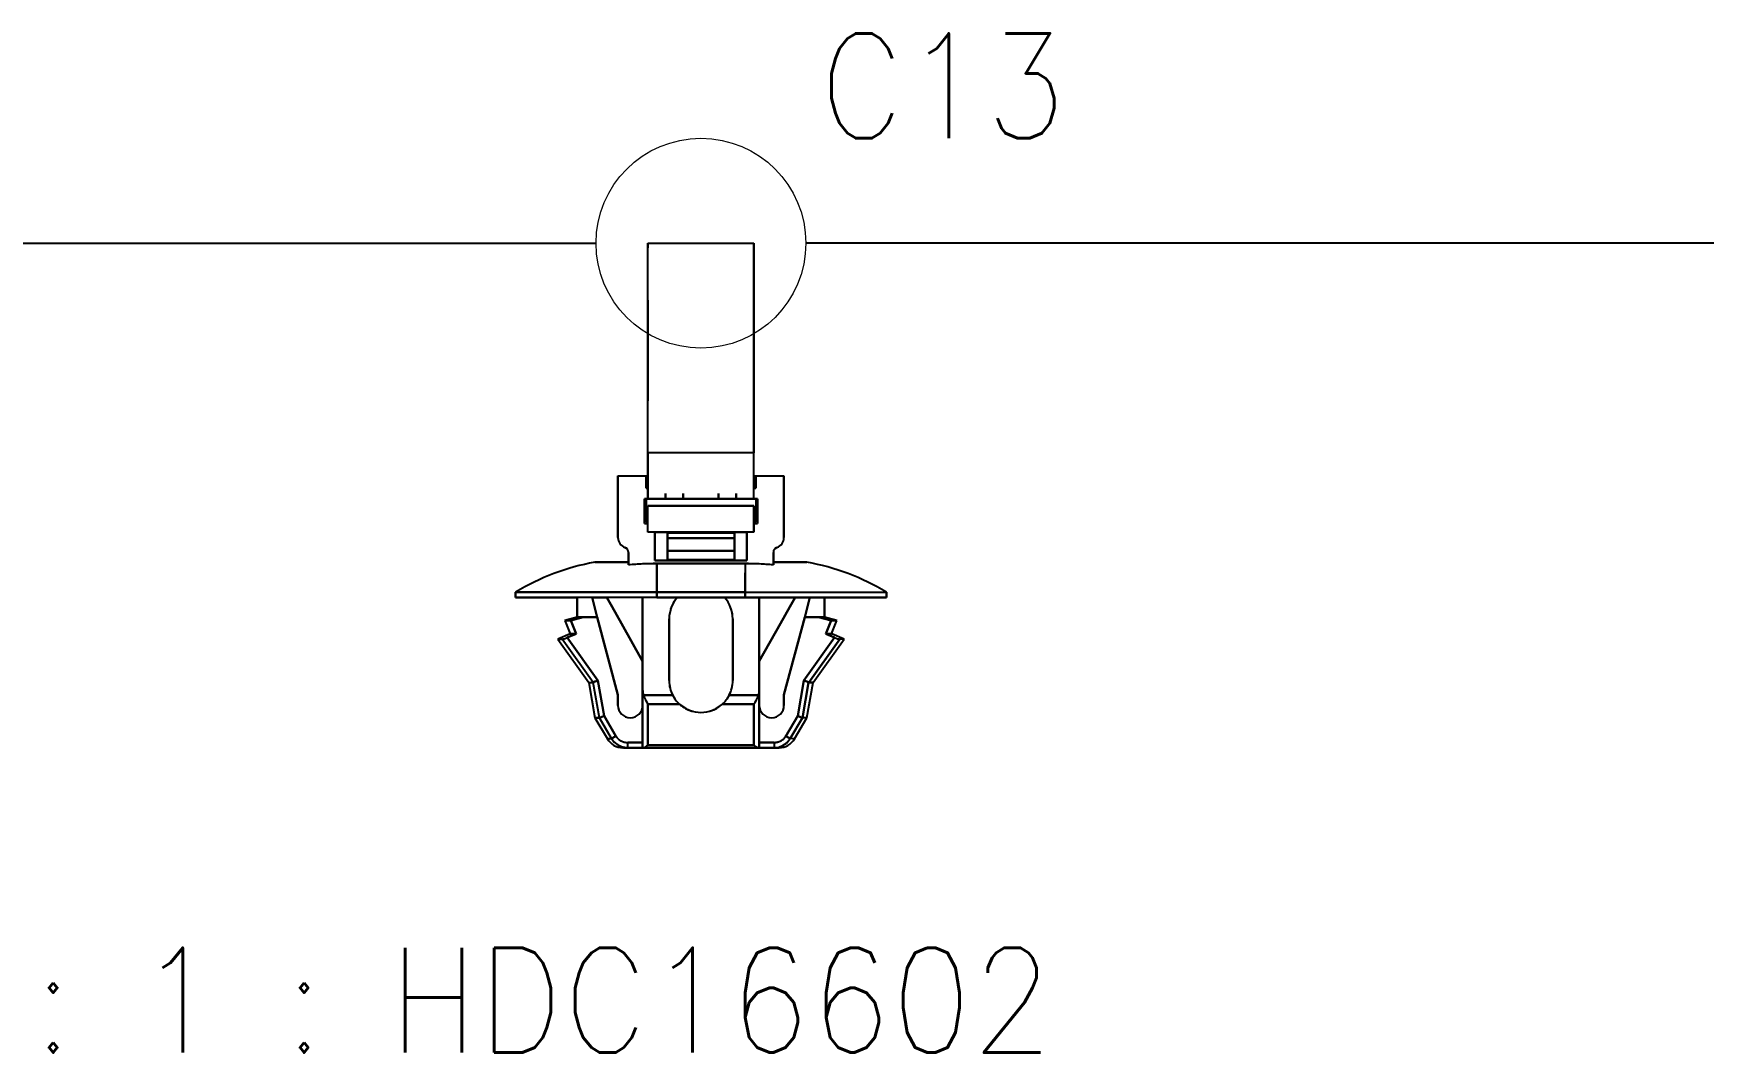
# Model space of a CAD drawing. Header units: inches. Extents: x 47316 to 59086, y 3141 to 11743.
# Drawn here: x 51607.62 to 51647.42, y 3653.93 to 3678.22 of the extents above; entities that cross this region are included whole.
import ezdxf

# ---------------------------------------------------------------- set-up
doc = ezdxf.new("R2010")
doc.units = ezdxf.units.IN
doc.header["$MEASUREMENT"] = 0
doc.styles.get("Standard").update_dxf_attribs({"font": ''})
doc.styles.get('Standard').set_extended_font_data('SimSun')
doc.linetypes.add('_VH_FELT_TAPE', pattern='A,0.4,-0.7,["FELT",Standard,S=0.3,R=0,X=-0.5,Y=-0.15],-0.7', length=1.8)

msp = doc.modelspace()

# ---------------------------------------------------------------- linework, layer by layer
at = {"color": 0, "linetype": '_VH_FELT_TAPE', "lineweight": -3, "ltscale": 5}
msp.add_line((51566.014, 3673.222), (51621.025, 3673.222), dxfattribs=at)
at = {"color": 7, "ltscale": 0.378893}
msp.add_line((51622.262, 3668.222), (51622.262, 3673.222), dxfattribs=at)
at = {"color": 7, "ltscale": 0.15}
for p, q in [((51622.262, 3673.222), (51624.788, 3673.222)), ((51624.788, 3668.222), (51622.262, 3668.222)), ((51624.788, 3668.222), (51622.262, 3668.222)), ((51622.262, 3666.963), (51624.788, 3666.963)), ((51624.788, 3666.963), (51622.262, 3666.963)), ((51624.788, 3666.332), (51622.262, 3666.332)), ((51624.788, 3666.332), (51622.262, 3666.332)), ((51622.262, 3661.259), (51624.788, 3661.259)), ((51624.788, 3661.259), (51622.262, 3661.259))]:
    msp.add_line(p, q, dxfattribs=at)
at = {"color": 7, "ltscale": 0.0272}
msp.add_line((51622.262, 3673.109), (51622.262, 3673.222), dxfattribs=at)
at = {"color": 7, "ltscale": 0.37888}
msp.add_line((51622.262, 3668.222), (51622.262, 3673.222), dxfattribs=at)
at = {"color": 7, "ltscale": 0.027199}
msp.add_line((51622.262, 3673.222), (51622.262, 3673.109), dxfattribs=at)
at = {"color": 7, "ltscale": 0.378897}
msp.add_line((51624.788, 3673.222), (51624.788, 3668.222), dxfattribs=at)
at = {"color": 7, "ltscale": 0.215019}
msp.add_line((51624.788, 3669.786), (51624.788, 3673.222), dxfattribs=at)
at = {"color": 7, "ltscale": 0.315749}
msp.add_line((51624.788, 3673.222), (51624.788, 3668.654), dxfattribs=at)
at = {"color": 7, "ltscale": 0.378905}
msp.add_line((51624.788, 3668.222), (51624.788, 3673.222), dxfattribs=at)
at = {"color": 7, "ltscale": 0.315758}
msp.add_line((51624.788, 3673.222), (51624.788, 3668.654), dxfattribs=at)
at = {"color": 7, "ltscale": 0.179182}
msp.add_line((51624.788, 3669.957), (51624.788, 3672.975), dxfattribs=at)
at = {"color": 7, "ltscale": 0.142593}
msp.add_line((51622.262, 3669.461), (51622.262, 3671.863), dxfattribs=at)
at = {"color": 7, "ltscale": 0.142589}
msp.add_line((51622.262, 3671.863), (51622.262, 3669.462), dxfattribs=at)
at = {"color": 7, "ltscale": 0.026669}
for p, q in [((51624.788, 3669.957), (51624.788, 3669.508)), ((51624.788, 3669.508), (51624.788, 3669.957)), ((51624.788, 3669.786), (51624.788, 3669.337))]:
    msp.add_line(p, q, dxfattribs=at)
at = {"color": 7, "ltscale": 0.108633}
msp.add_line((51624.788, 3667.679), (51624.788, 3669.508), dxfattribs=at)
at = {"color": 7, "ltscale": 0.076392}
msp.add_line((51624.788, 3668.222), (51624.788, 3669.508), dxfattribs=at)
at = {"color": 7, "ltscale": 0.098454}
msp.add_line((51624.788, 3667.679), (51624.788, 3669.337), dxfattribs=at)
at = {"color": 7, "ltscale": 0.057913}
msp.add_line((51624.788, 3667.679), (51624.788, 3668.654), dxfattribs=at)
at = {"color": 7, "ltscale": 0.0644}
for p, q in [((51622.262, 3668.222), (51622.262, 3667.138)), ((51622.262, 3667.138), (51622.262, 3668.222)), ((51624.788, 3667.138), (51624.788, 3668.222)), ((51624.788, 3667.138), (51624.788, 3668.222))]:
    msp.add_line(p, q, dxfattribs=at)
at = {"color": 7, "ltscale": 0.039999}
for p, q in [((51621.546, 3667.679), (51622.22, 3667.679)), ((51621.546, 3667.679), (51622.22, 3667.679)), ((51624.83, 3667.679), (51625.504, 3667.679)), ((51624.83, 3667.679), (51625.504, 3667.679))]:
    msp.add_line(p, q, dxfattribs=at)
at = {"color": 7, "ltscale": 0.022501}
for p, q in [((51621.546, 3667.679), (51621.546, 3667.3)), ((51621.546, 3667.3), (51621.546, 3667.679)), ((51625.504, 3667.679), (51625.504, 3667.3)), ((51625.504, 3667.679), (51625.504, 3667.3))]:
    msp.add_line(p, q, dxfattribs=at)
at = {"color": 7, "ltscale": 0.0175}
for p, q in [((51622.22, 3667.679), (51622.22, 3667.384)), ((51622.22, 3667.384), (51622.22, 3667.679)), ((51624.83, 3667.679), (51624.83, 3667.384)), ((51624.83, 3667.679), (51624.83, 3667.384)), ((51624.83, 3667.384), (51624.83, 3667.679))]:
    msp.add_line(p, q, dxfattribs=at)
at = {"color": 7, "ltscale": 0.002499}
for p, q in [((51622.22, 3667.679), (51622.262, 3667.679)), ((51624.788, 3667.679), (51624.83, 3667.679)), ((51622.178, 3667.132), (51622.22, 3667.132)), ((51622.22, 3667.132), (51622.178, 3667.132)), ((51622.22, 3667.132), (51622.178, 3667.132)), ((51622.262, 3667.384), (51622.22, 3667.384)), ((51622.22, 3667.384), (51622.262, 3667.384)), ((51624.83, 3667.384), (51624.788, 3667.384)), ((51624.788, 3667.384), (51624.83, 3667.384)), ((51624.872, 3667.132), (51624.83, 3667.132)), ((51624.872, 3667.132), (51624.83, 3667.132)), ((51622.262, 3666.584), (51622.22, 3666.584)), ((51622.22, 3666.584), (51622.262, 3666.584)), ((51622.262, 3666.584), (51622.22, 3666.584)), ((51624.83, 3666.584), (51624.788, 3666.584)), ((51624.788, 3666.584), (51624.83, 3666.584)), ((51624.83, 3666.584), (51624.788, 3666.584))]:
    msp.add_line(p, q, dxfattribs=at)
at = {"color": 7, "ltscale": 2.6e-05}
for p, q in [((51622.22, 3667.679), (51622.22, 3667.679)), ((51624.83, 3667.679), (51624.83, 3667.679))]:
    msp.add_line(p, q, dxfattribs=at)
at = {"color": 7, "ltscale": 0.025}
for p, q in [((51625.504, 3667.258), (51625.504, 3667.679)), ((51622.683, 3667.138), (51623.104, 3667.138)), ((51622.683, 3667.138), (51623.104, 3667.138)), ((51623.946, 3667.138), (51624.367, 3667.138)), ((51623.946, 3667.138), (51624.367, 3667.138)), ((51623.946, 3667.132), (51624.367, 3667.132))]:
    msp.add_line(p, q, dxfattribs=at)
at = {"color": 7, "ltscale": 0.064999}
for p, q in [((51621.546, 3667.3), (51621.546, 3666.206)), ((51621.546, 3666.206), (51621.546, 3667.3)), ((51625.504, 3667.3), (51625.504, 3666.206)), ((51625.504, 3667.3), (51625.504, 3666.206))]:
    msp.add_line(p, q, dxfattribs=at)
at = {"color": 7, "ltscale": 0.035001}
for p, q in [((51622.178, 3666.542), (51622.178, 3667.132)), ((51622.178, 3666.542), (51622.178, 3667.132)), ((51622.178, 3667.132), (51622.178, 3666.542)), ((51624.872, 3667.132), (51624.872, 3666.542)), ((51624.872, 3666.542), (51624.872, 3667.132)), ((51624.578, 3664.774), (51624.578, 3665.364)), ((51624.578, 3664.774), (51624.578, 3665.364))]:
    msp.add_line(p, q, dxfattribs=at)
at = {"color": 7, "ltscale": 0.032501}
for p, q in [((51622.22, 3667.132), (51622.22, 3666.584)), ((51622.22, 3666.584), (51622.22, 3667.132)), ((51624.83, 3667.132), (51624.83, 3666.584)), ((51624.83, 3667.132), (51624.83, 3666.584))]:
    msp.add_line(p, q, dxfattribs=at)
at = {"color": 7, "ltscale": 0.154999}
for p, q in [((51624.83, 3667.132), (51622.22, 3667.132)), ((51622.22, 3667.132), (51624.83, 3667.132))]:
    msp.add_line(p, q, dxfattribs=at)
at = {"color": 7, "ltscale": 0.0075}
for p, q in [((51622.683, 3667.258), (51622.683, 3667.132)), ((51622.683, 3667.132), (51622.683, 3667.258)), ((51623.104, 3667.132), (51623.104, 3667.258)), ((51623.104, 3667.258), (51623.104, 3667.132)), ((51623.946, 3667.258), (51623.946, 3667.132)), ((51623.946, 3667.132), (51623.946, 3667.258)), ((51624.367, 3667.132), (51624.367, 3667.258)), ((51624.367, 3667.258), (51624.367, 3667.132)), ((51619.105, 3664.9), (51619.105, 3664.774)), ((51619.105, 3664.774), (51619.105, 3664.9)), ((51622.473, 3664.774), (51622.473, 3664.9)), ((51622.473, 3664.9), (51622.473, 3664.774)), ((51624.578, 3664.9), (51624.578, 3664.774)), ((51624.578, 3664.774), (51624.578, 3664.9)), ((51627.945, 3664.9), (51627.945, 3664.774)), ((51627.945, 3664.774), (51627.945, 3664.9)), ((51621.783, 3661.196), (51621.783, 3661.322)), ((51621.783, 3661.196), (51621.783, 3661.322)), ((51624.914, 3661.196), (51624.914, 3661.322)), ((51625.267, 3661.322), (51625.267, 3661.196)), ((51625.267, 3661.322), (51625.267, 3661.196))]:
    msp.add_line(p, q, dxfattribs=at)
at = {"color": 7, "ltscale": 0.000368}
msp.add_line((51622.683, 3667.138), (51622.683, 3667.132), dxfattribs=at)
at = {"color": 7, "ltscale": 0.023056}
msp.add_line((51622.716, 3667.132), (51623.104, 3667.132), dxfattribs=at)
at = {"color": 7, "ltscale": 0.000322}
msp.add_line((51623.946, 3667.132), (51623.946, 3667.137), dxfattribs=at)
at = {"color": 7, "ltscale": 0.021939}
msp.add_line((51624.83, 3667.132), (51624.83, 3666.762), dxfattribs=at)
at = {"color": 7, "ltscale": 0.000629}
msp.add_line((51624.862, 3667.132), (51624.872, 3667.132), dxfattribs=at)
at = {"color": 7, "ltscale": 0.0625}
msp.add_line((51625.504, 3666.206), (51625.504, 3667.258), dxfattribs=at)
at = {"color": 7, "ltscale": 0.0375}
for p, q in [((51622.262, 3666.332), (51622.262, 3666.963)), ((51622.262, 3666.332), (51622.262, 3666.963)), ((51624.788, 3666.963), (51624.788, 3666.332)), ((51624.788, 3666.332), (51624.788, 3666.963))]:
    msp.add_line(p, q, dxfattribs=at)
at = {"color": 7, "ltscale": 0.010562}
msp.add_line((51624.83, 3666.584), (51624.83, 3666.762), dxfattribs=at)
at = {"color": 7, "ltscale": 0.004999}
for p, q in [((51622.262, 3666.542), (51622.178, 3666.542)), ((51622.178, 3666.542), (51622.262, 3666.542)), ((51624.872, 3666.542), (51624.788, 3666.542)), ((51624.788, 3666.542), (51624.872, 3666.542))]:
    msp.add_line(p, q, dxfattribs=at)
at = {"color": 7, "ltscale": 0.040002}
for p, q in [((51622.43, 3665.658), (51622.43, 3666.332)), ((51622.43, 3665.658), (51622.43, 3666.332)), ((51622.43, 3666.332), (51622.43, 3665.658)), ((51624.62, 3666.332), (51624.62, 3665.658)), ((51624.62, 3665.658), (51624.62, 3666.332))]:
    msp.add_line(p, q, dxfattribs=at)
at = {"color": 7, "ltscale": 0.017502}
for p, q in [((51622.43, 3666.332), (51622.725, 3666.332)), ((51624.325, 3666.332), (51624.62, 3666.332))]:
    msp.add_line(p, q, dxfattribs=at)
at = {"color": 7, "ltscale": 0.00087}
for p, q in [((51622.725, 3666.317), (51622.725, 3666.332)), ((51622.725, 3666.332), (51622.725, 3666.317)), ((51624.325, 3666.317), (51624.325, 3666.332)), ((51624.325, 3666.332), (51624.325, 3666.317))]:
    msp.add_line(p, q, dxfattribs=at)
at = {"color": 7, "ltscale": 0.095001}
for p, q in [((51624.325, 3666.317), (51622.725, 3666.317)), ((51622.725, 3666.317), (51624.325, 3666.317)), ((51624.325, 3666.192), (51622.725, 3666.192)), ((51622.725, 3666.192), (51624.325, 3666.192)), ((51622.725, 3665.891), (51624.325, 3665.891)), ((51624.325, 3665.891), (51622.725, 3665.891)), ((51622.725, 3665.683), (51624.325, 3665.683))]:
    msp.add_line(p, q, dxfattribs=at)
at = {"color": 7, "ltscale": 0.007443}
for p, q in [((51622.725, 3666.192), (51622.725, 3666.317)), ((51622.725, 3666.317), (51622.725, 3666.192)), ((51624.325, 3666.192), (51624.325, 3666.317)), ((51624.325, 3666.317), (51624.325, 3666.192))]:
    msp.add_line(p, q, dxfattribs=at)
at = {"color": 7, "ltscale": 0.023952}
msp.add_line((51624.325, 3665.929), (51624.325, 3666.332), dxfattribs=at)
at = {"color": 7, "ltscale": 0.002502}
msp.add_line((51624.788, 3666.542), (51624.788, 3666.584), dxfattribs=at)
at = {"color": 7, "ltscale": 0.017476}
for p, q in [((51621.799, 3665.848), (51621.799, 3665.554)), ((51625.251, 3665.848), (51625.251, 3665.554))]:
    msp.add_line(p, q, dxfattribs=at)
at = {"color": 7, "ltscale": 0.017471}
for p, q in [((51621.799, 3665.554), (51621.799, 3665.848)), ((51625.251, 3665.554), (51625.251, 3665.848))]:
    msp.add_line(p, q, dxfattribs=at)
at = {"color": 7, "ltscale": 0.017839}
for p, q in [((51622.725, 3665.891), (51622.725, 3666.192)), ((51622.725, 3666.192), (51622.725, 3665.891)), ((51624.325, 3665.891), (51624.325, 3666.192)), ((51624.325, 3666.192), (51624.325, 3665.891))]:
    msp.add_line(p, q, dxfattribs=at)
at = {"color": 7, "ltscale": 0.012407}
for p, q in [((51622.725, 3665.683), (51622.725, 3665.891)), ((51624.325, 3665.683), (51624.325, 3665.891))]:
    msp.add_line(p, q, dxfattribs=at)
at = {"color": 7, "ltscale": 0.013841}
for p, q in [((51622.725, 3665.891), (51622.725, 3665.658)), ((51624.325, 3665.658), (51624.325, 3665.891))]:
    msp.add_line(p, q, dxfattribs=at)
at = {"color": 7, "ltscale": 0.014789}
msp.add_line((51624.325, 3665.907), (51624.325, 3665.658), dxfattribs=at)
at = {"color": 7, "ltscale": 0.013786}
msp.add_line((51625.251, 3665.616), (51625.251, 3665.848), dxfattribs=at)
at = {"color": 7, "ltscale": 0.047501}
for p, q in [((51621.799, 3665.616), (51620.999, 3665.616)), ((51620.999, 3665.616), (51621.799, 3665.616)), ((51626.051, 3665.616), (51625.251, 3665.616)), ((51625.251, 3665.616), (51626.051, 3665.616))]:
    msp.add_line(p, q, dxfattribs=at)
at = {"color": 7, "ltscale": 0.00369}
for p, q in [((51621.799, 3665.616), (51621.799, 3665.554)), ((51625.251, 3665.554), (51625.251, 3665.616))]:
    msp.add_line(p, q, dxfattribs=at)
at = {"color": 7, "ltscale": 0.129999}
for p, q in [((51624.62, 3665.658), (51622.43, 3665.658)), ((51622.43, 3665.658), (51624.62, 3665.658))]:
    msp.add_line(p, q, dxfattribs=at)
at = {"color": 7, "ltscale": 0.040569}
for p, q in [((51622.473, 3664.9), (51622.473, 3665.584)), ((51624.578, 3665.584), (51624.578, 3664.9))]:
    msp.add_line(p, q, dxfattribs=at)
at = {"color": 7, "ltscale": 0.125}
for p, q in [((51622.473, 3665.584), (51624.578, 3665.584)), ((51624.578, 3665.584), (51622.473, 3665.584)), ((51622.473, 3664.9), (51624.578, 3664.9)), ((51624.578, 3664.9), (51622.473, 3664.9)), ((51622.473, 3664.774), (51624.578, 3664.774)), ((51624.578, 3664.774), (51622.473, 3664.774))]:
    msp.add_line(p, q, dxfattribs=at)
at = {"color": 7, "ltscale": 0.040567}
for p, q in [((51622.473, 3665.584), (51622.473, 3664.9)), ((51624.578, 3665.584), (51624.578, 3664.9))]:
    msp.add_line(p, q, dxfattribs=at)
at = {"color": 7, "ltscale": 0.001447}
msp.add_line((51622.725, 3665.683), (51622.725, 3665.658), dxfattribs=at)
at = {"color": 7, "ltscale": 0.02751}
msp.add_line((51622.473, 3664.9), (51622.473, 3665.364), dxfattribs=at)
msp.add_line((51622.473, 3664.9), (51622.473, 3665.364), dxfattribs=at)
at = {"color": 7, "ltscale": 0.2}
for p, q in [((51619.105, 3664.9), (51622.473, 3664.9)), ((51622.473, 3664.9), (51619.105, 3664.9)), ((51622.473, 3664.774), (51619.105, 3664.774)), ((51622.473, 3664.774), (51619.105, 3664.774)), ((51624.578, 3664.9), (51627.945, 3664.9)), ((51624.578, 3664.9), (51627.945, 3664.9)), ((51624.578, 3664.774), (51627.945, 3664.774)), ((51627.945, 3664.774), (51624.578, 3664.774))]:
    msp.add_line(p, q, dxfattribs=at)
at = {"color": 7, "ltscale": 0.087396}
for p, q in [((51619.105, 3664.774), (51620.576, 3664.774)), ((51619.105, 3664.774), (51620.576, 3664.774)), ((51627.945, 3664.774), (51626.474, 3664.774))]:
    msp.add_line(p, q, dxfattribs=at)
at = {"color": 7, "ltscale": 0.027499}
for p, q in [((51620.578, 3664.311), (51620.578, 3664.774)), ((51620.578, 3664.774), (51620.578, 3664.311)), ((51626.472, 3664.311), (51626.472, 3664.774)), ((51626.472, 3664.774), (51626.472, 3664.311))]:
    msp.add_line(p, q, dxfattribs=at)
at = {"color": 7, "ltscale": 0.020602}
for p, q in [((51620.93, 3664.774), (51621.277, 3664.774)), ((51620.93, 3664.774), (51621.277, 3664.774)), ((51626.12, 3664.774), (51625.773, 3664.774))]:
    msp.add_line(p, q, dxfattribs=at)
at = {"color": 7, "ltscale": 0.028456}
for p, q in [((51621.053, 3664.311), (51620.93, 3664.774)), ((51620.93, 3664.774), (51621.053, 3664.311)), ((51625.997, 3664.311), (51626.12, 3664.774)), ((51626.12, 3664.774), (51625.997, 3664.311))]:
    msp.add_line(p, q, dxfattribs=at)
at = {"color": 7, "ltscale": 0.015242}
for p, q in [((51621.406, 3664.551), (51621.28, 3664.774)), ((51625.771, 3664.774), (51625.644, 3664.551))]:
    msp.add_line(p, q, dxfattribs=at)
at = {"color": 7, "ltscale": 0.015215}
msp.add_line((51621.28, 3664.774), (51621.406, 3664.551), dxfattribs=at)
at = {"color": 7, "ltscale": 0.089999}
for p, q in [((51622.136, 3663.259), (51622.136, 3664.774)), ((51622.136, 3664.774), (51622.136, 3663.259)), ((51624.914, 3664.774), (51624.914, 3663.259)), ((51624.914, 3663.259), (51624.914, 3664.774))]:
    msp.add_line(p, q, dxfattribs=at)
at = {"color": 7, "ltscale": 0.015289}
msp.add_line((51625.644, 3664.551), (51625.771, 3664.775), dxfattribs=at)
at = {"color": 7, "ltscale": 0.020749}
msp.add_line((51625.77, 3664.774), (51626.12, 3664.774), dxfattribs=at)
at = {"color": 7, "ltscale": 0.0875}
for p, q in [((51626.472, 3664.774), (51627.945, 3664.774)), ((51622.767, 3664.269), (51622.767, 3662.795)), ((51622.767, 3662.795), (51622.767, 3664.269)), ((51622.767, 3662.795), (51622.767, 3664.269)), ((51624.283, 3662.795), (51624.283, 3664.269)), ((51624.283, 3664.269), (51624.283, 3662.795))]:
    msp.add_line(p, q, dxfattribs=at)
at = {"color": 7, "ltscale": 0.018174}
msp.add_line((51620.578, 3664.311), (51620.284, 3664.227), dxfattribs=at)
at = {"color": 7, "ltscale": 0.000925}
msp.add_line((51620.284, 3664.227), (51620.299, 3664.227), dxfattribs=at)
at = {"color": 7, "ltscale": 0.020195}
for p, q in [((51620.284, 3664.227), (51620.41, 3663.911)), ((51620.426, 3664.227), (51620.552, 3663.911)), ((51620.552, 3663.911), (51620.426, 3664.227)), ((51626.625, 3664.227), (51626.498, 3663.911)), ((51626.498, 3663.911), (51626.625, 3664.227)), ((51626.64, 3663.911), (51626.766, 3664.227))]:
    msp.add_line(p, q, dxfattribs=at)
at = {"color": 7, "ltscale": 0.000912}
for p, q in [((51620.299, 3664.227), (51620.284, 3664.227)), ((51626.64, 3663.911), (51626.625, 3663.911))]:
    msp.add_line(p, q, dxfattribs=at)
at = {"color": 7, "ltscale": 0.002823}
msp.add_line((51620.299, 3664.227), (51620.347, 3664.227), dxfattribs=at)
at = {"color": 7, "ltscale": 0.00282}
for p, q in [((51620.347, 3664.227), (51620.299, 3664.227)), ((51626.625, 3663.911), (51626.577, 3663.911))]:
    msp.add_line(p, q, dxfattribs=at)
at = {"color": 7, "ltscale": 0.004681}
for p, q in [((51620.347, 3664.227), (51620.426, 3664.227)), ((51620.426, 3664.227), (51620.347, 3664.227))]:
    msp.add_line(p, q, dxfattribs=at)
at = {"color": 7, "ltscale": 0.018199}
for p, q in [((51620.72, 3664.311), (51620.426, 3664.227)), ((51620.426, 3664.227), (51620.72, 3664.311)), ((51626.33, 3664.311), (51626.625, 3664.227)), ((51626.625, 3664.227), (51626.33, 3664.311))]:
    msp.add_line(p, q, dxfattribs=at)
at = {"color": 7, "ltscale": 0.00033}
for p, q in [((51620.584, 3664.311), (51620.578, 3664.311)), ((51626.472, 3664.311), (51626.466, 3664.311)), ((51620.41, 3663.911), (51620.415, 3663.911))]:
    msp.add_line(p, q, dxfattribs=at)
at = {"color": 7, "ltscale": 0.008441}
for p, q in [((51620.578, 3664.311), (51620.72, 3664.311)), ((51620.72, 3664.311), (51620.578, 3664.311)), ((51620.41, 3663.911), (51620.552, 3663.911))]:
    msp.add_line(p, q, dxfattribs=at)
at = {"color": 7, "ltscale": 0.008432}
msp.add_line((51620.72, 3664.311), (51620.578, 3664.311), dxfattribs=at)
at = {"color": 7, "ltscale": 0.000342}
for p, q in [((51620.578, 3664.311), (51620.584, 3664.311)), ((51626.466, 3664.311), (51626.472, 3664.311))]:
    msp.add_line(p, q, dxfattribs=at)
at = {"color": 7, "ltscale": 0.000286}
for p, q in [((51620.579, 3664.31), (51620.584, 3664.311)), ((51620.584, 3664.311), (51620.579, 3664.31))]:
    msp.add_line(p, q, dxfattribs=at)
at = {"color": 7, "ltscale": 0.002209}
msp.add_line((51620.621, 3664.311), (51620.584, 3664.311), dxfattribs=at)
at = {"color": 7, "ltscale": 0.003674}
for p, q in [((51620.584, 3664.311), (51620.646, 3664.311)), ((51626.404, 3664.311), (51626.466, 3664.311))]:
    msp.add_line(p, q, dxfattribs=at)
at = {"color": 7, "ltscale": 0.00434}
msp.add_line((51620.646, 3664.311), (51620.719, 3664.311), dxfattribs=at)
at = {"color": 7, "ltscale": 0.019785}
for p, q in [((51621.053, 3664.311), (51620.72, 3664.311)), ((51620.72, 3664.311), (51621.053, 3664.311)), ((51625.997, 3664.311), (51626.33, 3664.311)), ((51626.33, 3664.311), (51625.997, 3664.311))]:
    msp.add_line(p, q, dxfattribs=at)
at = {"color": 7, "ltscale": 0.11383}
for p, q in [((51621.546, 3662.459), (51621.053, 3664.311)), ((51621.053, 3664.311), (51621.546, 3662.459)), ((51625.504, 3662.459), (51625.997, 3664.311)), ((51625.997, 3664.311), (51625.504, 3662.459))]:
    msp.add_line(p, q, dxfattribs=at)
at = {"color": 7, "ltscale": 0.026985}
for p, q in [((51621.629, 3664.155), (51621.406, 3664.551)), ((51625.644, 3664.551), (51625.421, 3664.155))]:
    msp.add_line(p, q, dxfattribs=at)
at = {"color": 7, "ltscale": 0.02701}
msp.add_line((51621.406, 3664.551), (51621.629, 3664.155), dxfattribs=at)
at = {"color": 7, "ltscale": 0.02697}
msp.add_line((51625.421, 3664.155), (51625.644, 3664.551), dxfattribs=at)
at = {"color": 7, "ltscale": 0.006299}
msp.add_line((51626.33, 3664.311), (51626.436, 3664.311), dxfattribs=at)
at = {"color": 7, "ltscale": 0.006305}
msp.add_line((51626.436, 3664.311), (51626.33, 3664.311), dxfattribs=at)
at = {"color": 7, "ltscale": 0.00329}
msp.add_line((51626.349, 3664.311), (51626.404, 3664.311), dxfattribs=at)
at = {"color": 7, "ltscale": 0.006641}
msp.add_line((51626.472, 3664.311), (51626.36, 3664.311), dxfattribs=at)
at = {"color": 7, "ltscale": 0.001825}
msp.add_line((51626.466, 3664.311), (51626.436, 3664.311), dxfattribs=at)
at = {"color": 7, "ltscale": 0.002142}
msp.add_line((51626.436, 3664.311), (51626.472, 3664.311), dxfattribs=at)
at = {"color": 7, "ltscale": 0.002136}
msp.add_line((51626.472, 3664.311), (51626.436, 3664.311), dxfattribs=at)
at = {"color": 7, "ltscale": 0.018183}
msp.add_line((51626.766, 3664.227), (51626.472, 3664.311), dxfattribs=at)
at = {"color": 7, "ltscale": 0.008438}
msp.add_line((51626.766, 3664.227), (51626.624, 3664.227), dxfattribs=at)
at = {"color": 7, "ltscale": 0.008429}
for p, q in [((51626.625, 3664.227), (51626.766, 3664.227)), ((51620.552, 3663.911), (51620.41, 3663.911))]:
    msp.add_line(p, q, dxfattribs=at)
at = {"color": 7, "ltscale": 0.002185}
msp.add_line((51626.697, 3664.227), (51626.733, 3664.227), dxfattribs=at)
at = {"color": 7, "ltscale": 0.019025}
msp.add_line((51620.41, 3663.911), (51620.115, 3663.785), dxfattribs=at)
at = {"color": 7, "ltscale": 0.013619}
for p, q in [((51620.552, 3663.911), (51620.341, 3663.821)), ((51620.341, 3663.821), (51620.552, 3663.911)), ((51626.498, 3663.911), (51626.709, 3663.821)), ((51626.709, 3663.821), (51626.498, 3663.911))]:
    msp.add_line(p, q, dxfattribs=at)
at = {"color": 7, "ltscale": 0.000327}
msp.add_line((51620.415, 3663.911), (51620.41, 3663.911), dxfattribs=at)
at = {"color": 7, "ltscale": 0.001593}
msp.add_line((51620.442, 3663.911), (51620.415, 3663.911), dxfattribs=at)
at = {"color": 7, "ltscale": 0.003809}
msp.add_line((51620.415, 3663.911), (51620.48, 3663.911), dxfattribs=at)
at = {"color": 7, "ltscale": 0.004291}
msp.add_line((51620.48, 3663.911), (51620.552, 3663.911), dxfattribs=at)
at = {"color": 7, "ltscale": 0.064963}
msp.add_line((51621.598, 3664.211), (51622.136, 3663.259), dxfattribs=at)
at = {"color": 7, "ltscale": 0.061156}
for p, q in [((51622.136, 3663.259), (51621.629, 3664.155)), ((51625.421, 3664.155), (51624.914, 3663.259))]:
    msp.add_line(p, q, dxfattribs=at)
at = {"color": 7, "ltscale": 0.061161}
msp.add_line((51621.629, 3664.155), (51622.136, 3663.259), dxfattribs=at)
at = {"color": 7, "ltscale": 0.065039}
msp.add_line((51624.914, 3663.259), (51625.453, 3664.212), dxfattribs=at)
at = {"color": 7, "ltscale": 0.06116}
msp.add_line((51624.914, 3663.259), (51625.421, 3664.155), dxfattribs=at)
at = {"color": 7, "ltscale": 0.040697}
msp.add_line((51624.914, 3663.415), (51624.914, 3664.101), dxfattribs=at)
at = {"color": 7, "ltscale": 0.040701}
msp.add_line((51624.914, 3664.101), (51624.914, 3663.415), dxfattribs=at)
at = {"color": 7, "ltscale": 0.004715}
msp.add_line((51626.498, 3663.911), (51626.578, 3663.911), dxfattribs=at)
at = {"color": 7, "ltscale": 0.004687}
msp.add_line((51626.577, 3663.911), (51626.498, 3663.911), dxfattribs=at)
at = {"color": 7, "ltscale": 0.002832}
msp.add_line((51626.578, 3663.911), (51626.625, 3663.911), dxfattribs=at)
at = {"color": 7, "ltscale": 0.002869}
msp.add_line((51626.586, 3663.911), (51626.635, 3663.911), dxfattribs=at)
at = {"color": 7, "ltscale": 0.002856}
msp.add_line((51626.635, 3663.911), (51626.587, 3663.911), dxfattribs=at)
at = {"color": 7, "ltscale": 0.0009}
msp.add_line((51626.625, 3663.911), (51626.64, 3663.911), dxfattribs=at)
at = {"color": 7, "ltscale": 0.019}
msp.add_line((51626.935, 3663.785), (51626.641, 3663.911), dxfattribs=at)
at = {"color": 7, "ltscale": 0.006177}
msp.add_line((51620.219, 3663.785), (51620.115, 3663.785), dxfattribs=at)
at = {"color": 7, "ltscale": 0.006165}
for p, q in [((51620.115, 3663.785), (51620.219, 3663.785)), ((51620.852, 3662.753), (51620.956, 3662.753)), ((51620.852, 3662.753), (51620.956, 3662.753))]:
    msp.add_line(p, q, dxfattribs=at)
at = {"color": 7, "ltscale": 0.075271}
for p, q in [((51620.115, 3663.785), (51620.852, 3662.753)), ((51620.956, 3662.753), (51620.219, 3663.785)), ((51626.831, 3663.785), (51626.094, 3662.753)), ((51626.094, 3662.753), (51626.831, 3663.785)), ((51626.198, 3662.753), (51626.935, 3663.785))]:
    msp.add_line(p, q, dxfattribs=at)
at = {"color": 7, "ltscale": 0.075264}
msp.add_line((51620.956, 3662.753), (51620.219, 3663.785), dxfattribs=at)
at = {"color": 7, "ltscale": 0.074459}
for p, q in [((51620.341, 3663.821), (51621.07, 3662.801)), ((51621.07, 3662.801), (51620.341, 3663.821)), ((51626.709, 3663.821), (51625.98, 3662.801)), ((51625.98, 3662.801), (51626.709, 3663.821))]:
    msp.add_line(p, q, dxfattribs=at)
at = {"color": 7, "ltscale": 0.005249}
msp.add_line((51626.919, 3663.785), (51626.83, 3663.785), dxfattribs=at)
at = {"color": 7, "ltscale": 0.005222}
msp.add_line((51626.919, 3663.785), (51626.831, 3663.785), dxfattribs=at)
at = {"color": 7, "ltscale": 0.000903}
msp.add_line((51626.934, 3663.785), (51626.919, 3663.785), dxfattribs=at)
at = {"color": 7, "ltscale": 0.000916}
msp.add_line((51626.934, 3663.785), (51626.919, 3663.785), dxfattribs=at)
at = {"color": 7, "ltscale": 4.3e-05}
msp.add_line((51626.935, 3663.785), (51626.934, 3663.785), dxfattribs=at)
at = {"color": 7, "ltscale": 4.9e-05}
msp.add_line((51626.935, 3663.785), (51626.934, 3663.785), dxfattribs=at)
at = {"color": 7, "ltscale": 0.039936}
for p, q in [((51622.136, 3662.586), (51622.136, 3663.259)), ((51622.136, 3663.259), (51622.136, 3662.586)), ((51624.914, 3663.259), (51624.914, 3662.586)), ((51624.914, 3662.586), (51624.914, 3663.259))]:
    msp.add_line(p, q, dxfattribs=at)
at = {"color": 7, "ltscale": 0.048712}
msp.add_line((51624.914, 3662.438), (51624.914, 3663.259), dxfattribs=at)
at = {"color": 7, "ltscale": 0.05076}
for p, q in [((51620.852, 3662.753), (51620.999, 3661.911)), ((51626.051, 3661.911), (51626.198, 3662.753))]:
    msp.add_line(p, q, dxfattribs=at)
at = {"color": 7, "ltscale": 0.050769}
msp.add_line((51621.106, 3661.912), (51620.956, 3662.753), dxfattribs=at)
at = {"color": 7, "ltscale": 0.002621}
for p, q in [((51621, 3662.771), (51620.959, 3662.754)), ((51620.959, 3662.754), (51621, 3662.771)), ((51626.091, 3662.754), (51626.05, 3662.771)), ((51626.05, 3662.771), (51626.091, 3662.754))]:
    msp.add_line(p, q, dxfattribs=at)
at = {"color": 7, "ltscale": 0.050773}
for p, q in [((51621.106, 3661.912), (51620.959, 3662.754)), ((51626.091, 3662.754), (51625.944, 3661.912)), ((51625.944, 3661.912), (51626.091, 3662.754))]:
    msp.add_line(p, q, dxfattribs=at)
at = {"color": 7, "ltscale": 0.000205}
for p, q in [((51621.003, 3662.772), (51621, 3662.771)), ((51621, 3662.771), (51621.003, 3662.772)), ((51626.05, 3662.771), (51626.047, 3662.772)), ((51626.047, 3662.772), (51626.05, 3662.771))]:
    msp.add_line(p, q, dxfattribs=at)
at = {"color": 7, "ltscale": 0.004321}
for p, q in [((51621.07, 3662.801), (51621.003, 3662.772)), ((51621.003, 3662.772), (51621.07, 3662.801)), ((51626.047, 3662.772), (51625.98, 3662.801)), ((51625.98, 3662.801), (51626.047, 3662.772))]:
    msp.add_line(p, q, dxfattribs=at)
at = {"color": 7, "ltscale": 0.051095}
for p, q in [((51621.07, 3662.801), (51621.218, 3661.953)), ((51621.218, 3661.953), (51621.07, 3662.801)), ((51625.98, 3662.801), (51625.832, 3661.953)), ((51625.832, 3661.953), (51625.98, 3662.801))]:
    msp.add_line(p, q, dxfattribs=at)
at = {"color": 7, "ltscale": 0.006168}
for p, q in [((51626.094, 3662.753), (51626.198, 3662.753)), ((51626.198, 3662.753), (51626.094, 3662.753))]:
    msp.add_line(p, q, dxfattribs=at)
at = {"color": 7, "ltscale": 0.014999}
for p, q in [((51621.546, 3662.206), (51621.546, 3662.459)), ((51621.546, 3662.206), (51621.546, 3662.459)), ((51621.546, 3662.459), (51621.546, 3662.206)), ((51625.504, 3662.206), (51625.504, 3662.459)), ((51625.504, 3662.459), (51625.504, 3662.206))]:
    msp.add_line(p, q, dxfattribs=at)
at = {"color": 7, "ltscale": 0.082565}
for p, q in [((51622.136, 3662.586), (51622.136, 3661.196)), ((51622.136, 3661.196), (51622.136, 3662.586)), ((51624.914, 3661.196), (51624.914, 3662.586)), ((51624.914, 3662.586), (51624.914, 3661.196))]:
    msp.add_line(p, q, dxfattribs=at)
at = {"color": 7, "ltscale": 0.041339}
for p, q in [((51622.853, 3662.445), (51622.157, 3662.445)), ((51622.157, 3662.445), (51622.853, 3662.445)), ((51624.893, 3662.445), (51624.197, 3662.445)), ((51624.197, 3662.445), (51624.893, 3662.445))]:
    msp.add_line(p, q, dxfattribs=at)
at = {"color": 7, "ltscale": 0.002635}
for p, q in [((51622.157, 3662.445), (51622.173, 3662.403)), ((51624.877, 3662.403), (51624.893, 3662.445))]:
    msp.add_line(p, q, dxfattribs=at)
at = {"color": 7, "ltscale": 0.002634}
for p, q in [((51622.173, 3662.403), (51622.157, 3662.445)), ((51624.893, 3662.445), (51624.877, 3662.403))]:
    msp.add_line(p, q, dxfattribs=at)
at = {"color": 7, "ltscale": 0.000598}
msp.add_line((51623.015, 3662.235), (51623.008, 3662.242), dxfattribs=at)
at = {"color": 7, "ltscale": 0.001863}
msp.add_line((51624.057, 3662.256), (51624.034, 3662.234), dxfattribs=at)
at = {"color": 7, "ltscale": 0.000505}
msp.add_line((51624.035, 3662.235), (51624.041, 3662.241), dxfattribs=at)
at = {"color": 7, "ltscale": 0.008279}
msp.add_line((51624.914, 3662.299), (51624.914, 3662.438), dxfattribs=at)
at = {"color": 7, "ltscale": 0.005516}
msp.add_line((51624.914, 3662.206), (51624.914, 3662.299), dxfattribs=at)
at = {"color": 7, "ltscale": 0.006219}
msp.add_line((51621.104, 3661.911), (51620.999, 3661.911), dxfattribs=at)
at = {"color": 7, "ltscale": 0.006223}
for p, q in [((51620.999, 3661.911), (51621.104, 3661.911)), ((51626.051, 3661.911), (51625.946, 3661.911)), ((51626.051, 3661.911), (51625.946, 3661.911))]:
    msp.add_line(p, q, dxfattribs=at)
at = {"color": 7, "ltscale": 0.034946}
for p, q in [((51620.999, 3661.911), (51621.298, 3661.404)), ((51625.752, 3661.404), (51626.051, 3661.911))]:
    msp.add_line(p, q, dxfattribs=at)
at = {"color": 7, "ltscale": 0.000128}
for p, q in [((51621.104, 3661.911), (51621.106, 3661.911)), ((51621.106, 3661.911), (51621.104, 3661.911)), ((51625.944, 3661.911), (51625.946, 3661.911))]:
    msp.add_line(p, q, dxfattribs=at)
at = {"color": 7, "ltscale": 0.034208}
for p, q in [((51621.396, 3661.415), (51621.104, 3661.911)), ((51625.654, 3661.415), (51625.946, 3661.911))]:
    msp.add_line(p, q, dxfattribs=at)
at = {"color": 7, "ltscale": 0.002806}
for p, q in [((51621.151, 3661.928), (51621.106, 3661.912)), ((51625.944, 3661.912), (51625.9, 3661.928))]:
    msp.add_line(p, q, dxfattribs=at)
at = {"color": 7, "ltscale": 0.00266}
for p, q in [((51621.106, 3661.912), (51621.148, 3661.927)), ((51625.902, 3661.927), (51625.944, 3661.912))]:
    msp.add_line(p, q, dxfattribs=at)
at = {"color": 7, "ltscale": 0.034163}
for p, q in [((51621.396, 3661.415), (51621.106, 3661.912)), ((51625.944, 3661.912), (51625.654, 3661.415))]:
    msp.add_line(p, q, dxfattribs=at)
at = {"color": 7, "ltscale": 0.004276}
for p, q in [((51621.151, 3661.928), (51621.218, 3661.953)), ((51621.218, 3661.953), (51621.151, 3661.928)), ((51625.9, 3661.928), (51625.832, 3661.953)), ((51625.832, 3661.953), (51625.899, 3661.928))]:
    msp.add_line(p, q, dxfattribs=at)
at = {"color": 7, "ltscale": 0.0329}
for p, q in [((51621.218, 3661.953), (51621.499, 3661.475)), ((51621.499, 3661.475), (51621.218, 3661.953)), ((51625.832, 3661.953), (51625.551, 3661.475)), ((51625.551, 3661.475), (51625.832, 3661.953))]:
    msp.add_line(p, q, dxfattribs=at)
at = {"color": 7, "ltscale": 0.057954}
for p, q in [((51622.262, 3661.259), (51622.262, 3662.235)), ((51622.262, 3662.235), (51622.262, 3661.259)), ((51624.788, 3662.235), (51624.788, 3661.259)), ((51624.788, 3661.259), (51624.788, 3662.235))]:
    msp.add_line(p, q, dxfattribs=at)
at = {"color": 7, "ltscale": 0.044711}
for p, q in [((51622.262, 3662.235), (51623.015, 3662.235)), ((51623.015, 3662.235), (51622.262, 3662.235)), ((51624.035, 3662.235), (51624.788, 3662.235)), ((51624.788, 3662.235), (51624.035, 3662.235))]:
    msp.add_line(p, q, dxfattribs=at)
at = {"color": 7, "ltscale": 0.052501}
msp.add_line((51624.914, 3661.322), (51624.914, 3662.206), dxfattribs=at)
at = {"color": 7, "ltscale": 0.007092}
for p, q in [((51621.396, 3661.415), (51621.499, 3661.475)), ((51621.499, 3661.475), (51621.396, 3661.415)), ((51625.551, 3661.475), (51625.654, 3661.415)), ((51625.654, 3661.415), (51625.551, 3661.475))]:
    msp.add_line(p, q, dxfattribs=at)
at = {"color": 7, "ltscale": 0.00587}
msp.add_line((51621.298, 3661.403), (51621.396, 3661.415), dxfattribs=at)
at = {"color": 7, "ltscale": 0.005865}
for p, q in [((51621.396, 3661.415), (51621.298, 3661.404)), ((51625.752, 3661.404), (51625.654, 3661.415))]:
    msp.add_line(p, q, dxfattribs=at)
at = {"color": 7, "ltscale": 0.007248}
msp.add_line((51621.783, 3661.196), (51621.661, 3661.196), dxfattribs=at)
at = {"color": 7, "ltscale": 0.001605}
msp.add_line((51621.695, 3661.196), (51621.668, 3661.196), dxfattribs=at)
at = {"color": 7, "ltscale": 0.006183}
msp.add_line((51621.679, 3661.196), (51621.783, 3661.196), dxfattribs=at)
at = {"color": 7, "ltscale": 0.004422}
msp.add_line((51621.783, 3661.196), (51621.708, 3661.196), dxfattribs=at)
at = {"color": 7, "ltscale": 0.012915}
msp.add_line((51621.708, 3661.196), (51621.926, 3661.196), dxfattribs=at)
at = {"color": 7, "ltscale": 0.020941}
for p, q in [((51621.783, 3661.322), (51622.136, 3661.322)), ((51622.136, 3661.322), (51621.783, 3661.322)), ((51621.783, 3661.196), (51622.136, 3661.196)), ((51622.136, 3661.196), (51621.783, 3661.196)), ((51625.267, 3661.322), (51624.914, 3661.322)), ((51624.914, 3661.322), (51625.267, 3661.322)), ((51624.914, 3661.196), (51625.267, 3661.196)), ((51625.267, 3661.196), (51624.914, 3661.196))]:
    msp.add_line(p, q, dxfattribs=at)
at = {"color": 7, "ltscale": 0.012512}
for p, q in [((51621.926, 3661.196), (51622.137, 3661.196)), ((51624.913, 3661.196), (51625.124, 3661.196))]:
    msp.add_line(p, q, dxfattribs=at)
at = {"color": 7, "ltscale": 0.000995}
for p, q in [((51622.136, 3661.196), (51622.152, 3661.196)), ((51622.152, 3661.196), (51622.136, 3661.196)), ((51624.898, 3661.196), (51624.914, 3661.196)), ((51624.914, 3661.196), (51624.898, 3661.196))]:
    msp.add_line(p, q, dxfattribs=at)
at = {"color": 7, "ltscale": 0.000399}
msp.add_line((51622.157, 3661.196), (51622.151, 3661.196), dxfattribs=at)
at = {"color": 7, "ltscale": 0.163214}
msp.add_line((51622.151, 3661.196), (51624.899, 3661.196), dxfattribs=at)
at = {"color": 7, "ltscale": 0.163013}
msp.add_line((51624.898, 3661.196), (51622.152, 3661.196), dxfattribs=at)
at = {"color": 7, "ltscale": 0.015717}
msp.add_line((51625.389, 3661.196), (51625.124, 3661.196), dxfattribs=at)
at = {"color": 7, "ltscale": 0.015729}
msp.add_line((51625.124, 3661.196), (51625.389, 3661.196), dxfattribs=at)
at = {"color": 7, "ltscale": 0.005864}
msp.add_line((51625.752, 3661.403), (51625.654, 3661.415), dxfattribs=at)
at = {"color": 7}
for points in [[(51623.015, 3662.235), (51623.166, 3662.128), (51623.252, 3662.089)], [(51623.799, 3662.089), (51623.884, 3662.128), (51624.035, 3662.235)], [(51621.396, 3661.415), (51621.467, 3661.324), (51621.561, 3661.255), (51621.668, 3661.211), (51621.783, 3661.196)], [(51621.396, 3661.415), (51621.452, 3661.338), (51621.524, 3661.277), (51621.627, 3661.224), (51621.783, 3661.196)], [(51625.267, 3661.196), (51625.383, 3661.211), (51625.49, 3661.255), (51625.583, 3661.324), (51625.654, 3661.415)], [(51625.267, 3661.196), (51625.381, 3661.21), (51625.488, 3661.253), (51625.564, 3661.306), (51625.654, 3661.415)]]:
    msp.add_lwpolyline(points, dxfattribs=at)
at = {"color": 0, "linetype": '_VH_FELT_TAPE', "lineweight": -3, "ltscale": 5}
msp.add_polyline3d([(51723.778, 3673.222, 0), (51672.227, 3673.222, 0), (51626.025, 3673.222, 0)], dxfattribs=at)
at = {"color": 0, "linetype": 'Continuous', "lineweight": 15}
msp.add_circle((51623.525, 3673.222), 2.5, dxfattribs=at)
at = {"color": 7}
for centre, radius, start, end in [((51621.799, 3666.206), 0.253, 180, 250.5288), ((51621.799, 3666.206), 0.253, 179.9994, 250.5293), ((51621.672, 3665.848), 0.127, 42.2692, 70.4569), ((51621.672, 3665.848), 0.127, 0.3156, 70.2132), ((51621.673, 3665.848), 0.126, 0.0191, 70.5093), ((51625.378, 3665.848), 0.127, 109.7868, 179.6844), ((51625.377, 3665.848), 0.126, 109.4903, 179.9805), ((51625.378, 3665.847), 0.127, 109.5447, 122.9575), ((51625.251, 3666.206), 0.253, 289.4707, 0.0006), ((51625.251, 3666.206), 0.253, 289.4712, 0), ((51625.251, 3666.206), 0.253, 289.4706, 0.0006), ((51621.958, 3660.212), 5.489, 100.0643, 121.3266), ((51621.958, 3660.212), 5.489, 100.0643, 121.3266), ((51622.452, 3658.231), 7.352, 92.4656, 95.098), ((51622.613, 3655.907), 9.681, 92.8258, 94.8248), ((51622.472, 3657.854), 7.73, 89.9937, 92.4893), ((51622.51, 3655.706), 9.877, 90.2174, 92.1704), ((51624.54, 3655.706), 9.877, 87.8296, 89.7826), ((51624.54, 3655.706), 9.877, 87.8296, 89.7826), ((51624.578, 3657.853), 7.731, 87.5108, 90.0061), ((51624.598, 3658.232), 7.351, 84.9018, 87.5345), ((51624.437, 3655.907), 9.681, 85.1752, 87.1742), ((51625.092, 3660.212), 5.489, 58.6734, 79.9357), ((51623.525, 3664.269), 0.757, 138.1918, 180.0256), ((51623.536, 3664.265), 0.769, 138.4852, 179.6729), ((51623.523, 3664.27), 0.756, 138.1546, 162.2965), ((51623.526, 3664.269), 0.757, 359.9756, 41.8187), ((51623.514, 3664.265), 0.769, 0.3271, 41.5148), ((51623.52, 3664.268), 0.763, 0.0484, 17.9134), ((51620.204, 3663.987), 0.203, 274.3892, 288.6183), ((51620.203, 3663.99), 0.206, 274.4416, 288.4778), ((51620.088, 3664.403), 0.635, 286.4827, 293.4454), ((51620.078, 3664.432), 0.665, 286.641, 293.285), ((51626.972, 3664.432), 0.665, 246.7164, 253.3657), ((51626.961, 3664.402), 0.633, 246.5477, 253.542), ((51626.847, 3663.989), 0.205, 251.5163, 265.58), ((51626.847, 3663.988), 0.204, 251.369, 265.482), ((51623.525, 3662.795), 0.758, 180.0004, 207.5793), ((51623.525, 3662.795), 0.758, 180.0002, 194.4836), ((51623.53, 3662.796), 0.763, 180.0482, 194.6082), ((51623.531, 3662.796), 0.764, 180.056, 195.2681), ((51623.531, 3662.799), 0.764, 180.2495, 207.6029), ((51623.519, 3662.799), 0.764, 332.3971, 359.7505), ((51623.525, 3662.795), 0.758, 332.4207, 359.9996), ((51623.52, 3662.796), 0.763, 345.6092, 359.9512), ((51622.612, 3662.586), 0.476, 179.9621, 197.2519), ((51622.589, 3662.582), 0.453, 179.4607, 197.6335), ((51622.99, 3662.743), 0.886, 202.5669, 207.3423), ((51622.998, 3662.746), 0.894, 202.5464, 207.2781), ((51623.412, 3662.965), 1.362, 207.4859, 212.3978), ((51623.39, 3662.953), 1.337, 207.5422, 212.4481), ((51623.528, 3662.798), 0.761, 207.6266, 217.3119), ((51623.533, 3662.797), 0.765, 207.4251, 217.048), ((51623.526, 3662.796), 0.759, 217.297, 227.6662), ((51623.505, 3662.776), 0.73, 217.0272, 227.8015), ((51623.545, 3662.776), 0.73, 312.1985, 322.9728), ((51623.524, 3662.796), 0.759, 312.3338, 322.703), ((51623.517, 3662.797), 0.765, 322.952, 332.5749), ((51623.522, 3662.798), 0.761, 322.6881, 332.3734), ((51623.639, 3662.964), 1.361, 327.6018, 332.5144), ((51623.66, 3662.952), 1.337, 327.5516, 332.458), ((51624.052, 3662.746), 0.894, 332.7227, 337.4531), ((51624.059, 3662.743), 0.886, 332.658, 337.4329), ((51624.438, 3662.586), 0.476, 342.7481, 0.0379), ((51624.462, 3662.582), 0.453, 342.3635, 0.543), ((51621.841, 3662.206), 0.295, 180.0079, 359.9921), ((51621.841, 3662.206), 0.295, 180.0245, 359.9755), ((51623.528, 3662.805), 0.767, 228.0008, 248.9015), ((51623.526, 3662.797), 0.759, 245.8372, 254.997), ((51623.525, 3662.796), 0.758, 246.5332, 253.4892), ((51623.528, 3662.795), 0.758, 248.6458, 269.788), ((51623.526, 3662.807), 0.769, 249.0988, 269.934), ((51623.522, 3662.795), 0.758, 270.212, 291.3542), ((51623.524, 3662.807), 0.769, 270.0656, 290.8991), ((51623.524, 3662.796), 0.759, 286.4348, 299.9311), ((51623.522, 3662.805), 0.767, 291.0995, 312.0045), ((51625.209, 3662.206), 0.295, 180.0079, 359.9921), ((51625.209, 3662.206), 0.295, 180.0245, 359.9755), ((51621.871, 3661.716), 0.443, 212.9072, 223.7029), ((51621.752, 3661.625), 0.294, 210.5289, 226.9653), ((51625.298, 3661.625), 0.294, 312.9951, 329.4663), ((51625.178, 3661.717), 0.444, 316.2941, 327.0546), ((51621.666, 3661.626), 0.43, 211.1525, 269.3426), ((51621.752, 3661.622), 0.292, 226.6064, 243.1893), ((51621.766, 3661.64), 0.315, 226.9764, 242.3479), ((51621.777, 3661.661), 0.338, 242.3799, 256.6959), ((51621.772, 3661.644), 0.321, 241.8395, 256.7612), ((51621.782, 3661.682), 0.36, 256.646, 270.123), ((51621.8, 3661.851), 0.53, 259.0695, 268.209), ((51622.149, 3661.257), 0.0615, 272.877, 292.2723), ((51622.15, 3661.257), 0.0611, 272.6667, 292.2213), ((51622.111, 3661.361), 0.172, 291.1818, 300.7979), ((51622.111, 3661.36), 0.172, 291.0299, 300.6831), ((51621.981, 3661.575), 0.423, 301.0512, 311.7023), ((51621.973, 3661.586), 0.436, 301.1803, 311.5063), ((51625.069, 3661.574), 0.422, 228.3051, 238.9783), ((51625.077, 3661.585), 0.435, 228.4671, 238.8089), ((51624.94, 3661.361), 0.172, 239.2053, 248.8167), ((51624.939, 3661.361), 0.172, 239.3222, 248.9686), ((51624.903, 3661.257), 0.0617, 245.4196, 266.5764), ((51624.903, 3661.258), 0.0623, 245.4109, 266.316), ((51624.9, 3661.257), 0.0611, 247.7767, 267.333), ((51624.901, 3661.257), 0.0615, 247.7243, 267.1203), ((51625.268, 3661.682), 0.36, 269.881, 283.3121), ((51625.251, 3661.851), 0.529, 271.7682, 280.8839), ((51625.273, 3661.661), 0.338, 283.2641, 297.5859), ((51625.278, 3661.644), 0.32, 283.2465, 298.1596), ((51625.384, 3661.626), 0.43, 270.6573, 328.8491), ((51625.297, 3661.623), 0.293, 296.8155, 313.3467), ((51625.284, 3661.64), 0.315, 297.6161, 312.9808)]:
    msp.add_arc(centre, radius, start, end, dxfattribs=at)

# ---------------------------------------------------------------- texts
at = {"color": 21, "linetype": 'Continuous', "lineweight": 15, "insert": (51626.346, 3678.222), "char_height": 2.5, "width": 6.53571, "attachment_point": 1}
msp.add_mtext('\\Fromans.shx;\\W0.9000000000;\\T1.0000000000;\\o\\lC13', dxfattribs=at)
at = {"color": 42, "linetype": 'Continuous', "lineweight": 15, "insert": (51606.065, 3656.429), "char_height": 2.5, "width": 30.85714, "attachment_point": 1}
msp.add_mtext('\\Fromans.shx;\\W0.9000000000;\\T1.0000000000;\\o\\l : 1 : HDC16602', dxfattribs=at)

doc.saveas('drawing.dxf')
